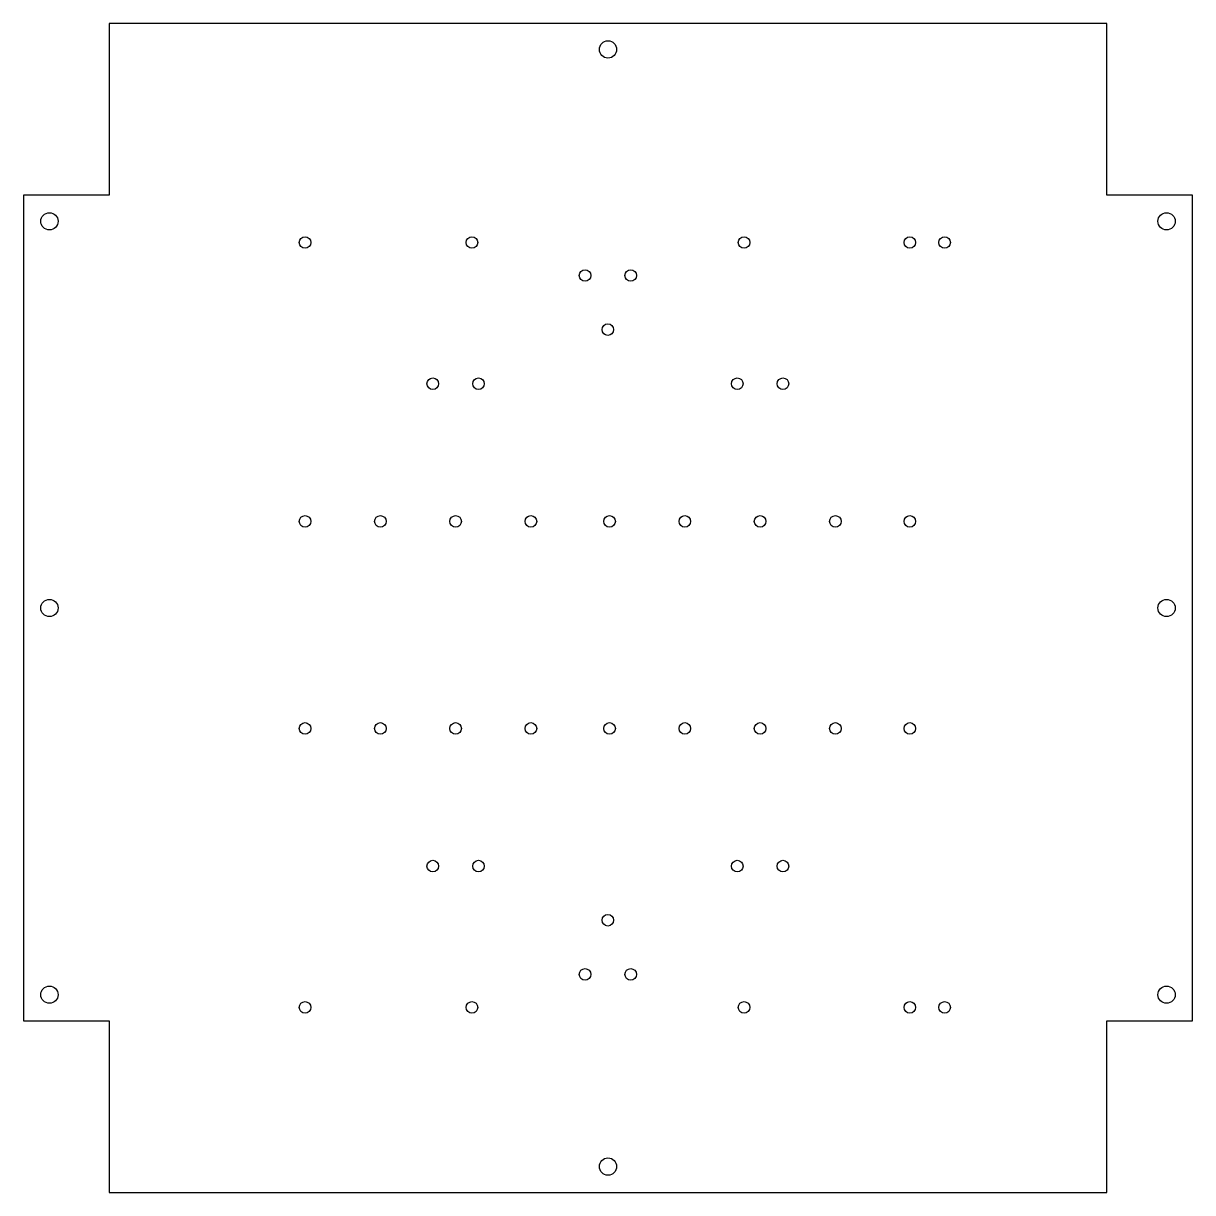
# Model space of a CAD drawing. Header units: millimetres. Extents: x 37 to 383, y 64 to 410.
import ezdxf

# ---------------------------------------------------------------- set-up
doc = ezdxf.new("R2010")
doc.units = ezdxf.units.MM
doc.header["$MEASUREMENT"] = 0

msp = doc.modelspace()

# ---------------------------------------------------------------- linework, layer by layer
msp.add_lwpolyline([(357.6, 115.3), (383, 115.3), (383, 359.3), (357.6, 359.3), (357.6, 410.1), (62.8, 410.1), (62.8, 359.3), (37.4, 359.3), (37.4, 115.3), (62.8, 115.3), (62.8, 64.5), (357.6, 64.5)], close=True)
for centre, radius in [((210.2, 402.4), 2.55), ((45.1, 351.6), 2.55), ((375.3, 351.6), 2.55), ((120.66, 345.34), 1.71), ((169.99, 345.34), 1.71), ((250.41, 345.34), 1.71), ((299.41, 345.34), 1.71), ((309.7, 345.34), 1.71), ((203.41, 335.59), 1.71), ((216.91, 335.59), 1.71), ((210.16, 319.59), 1.71), ((158.41, 303.59), 1.71), ((171.91, 303.59), 1.71), ((248.41, 303.59), 1.71), ((261.91, 303.59), 1.71), ((120.66, 262.9), 1.71), ((142.91, 262.9), 1.71), ((165.16, 262.9), 1.71), ((187.41, 262.9), 1.71), ((210.66, 262.9), 1.71), ((232.91, 262.9), 1.71), ((255.16, 262.9), 1.71), ((277.41, 262.9), 1.71), ((299.41, 262.9), 1.71), ((45.1, 237.3), 2.55), ((375.3, 237.3), 2.55), ((120.66, 201.7), 1.71), ((142.91, 201.7), 1.71), ((165.16, 201.7), 1.71), ((187.41, 201.7), 1.71), ((210.66, 201.7), 1.71), ((232.91, 201.7), 1.71), ((255.16, 201.7), 1.71), ((277.41, 201.7), 1.71), ((299.41, 201.7), 1.71), ((158.41, 161.01), 1.71), ((171.91, 161.01), 1.71), ((248.41, 161.01), 1.71), ((261.91, 161.01), 1.71), ((210.16, 145.01), 1.71), ((203.41, 129.01), 1.71), ((216.91, 129.01), 1.71), ((45.1, 123), 2.55), ((375.3, 123), 2.55), ((120.66, 119.26), 1.71), ((169.99, 119.26), 1.71), ((250.41, 119.26), 1.71), ((299.41, 119.26), 1.71), ((309.7, 119.26), 1.71), ((210.2, 72.2), 2.55)]:
    msp.add_circle(centre, radius)

doc.saveas('drawing.dxf')
